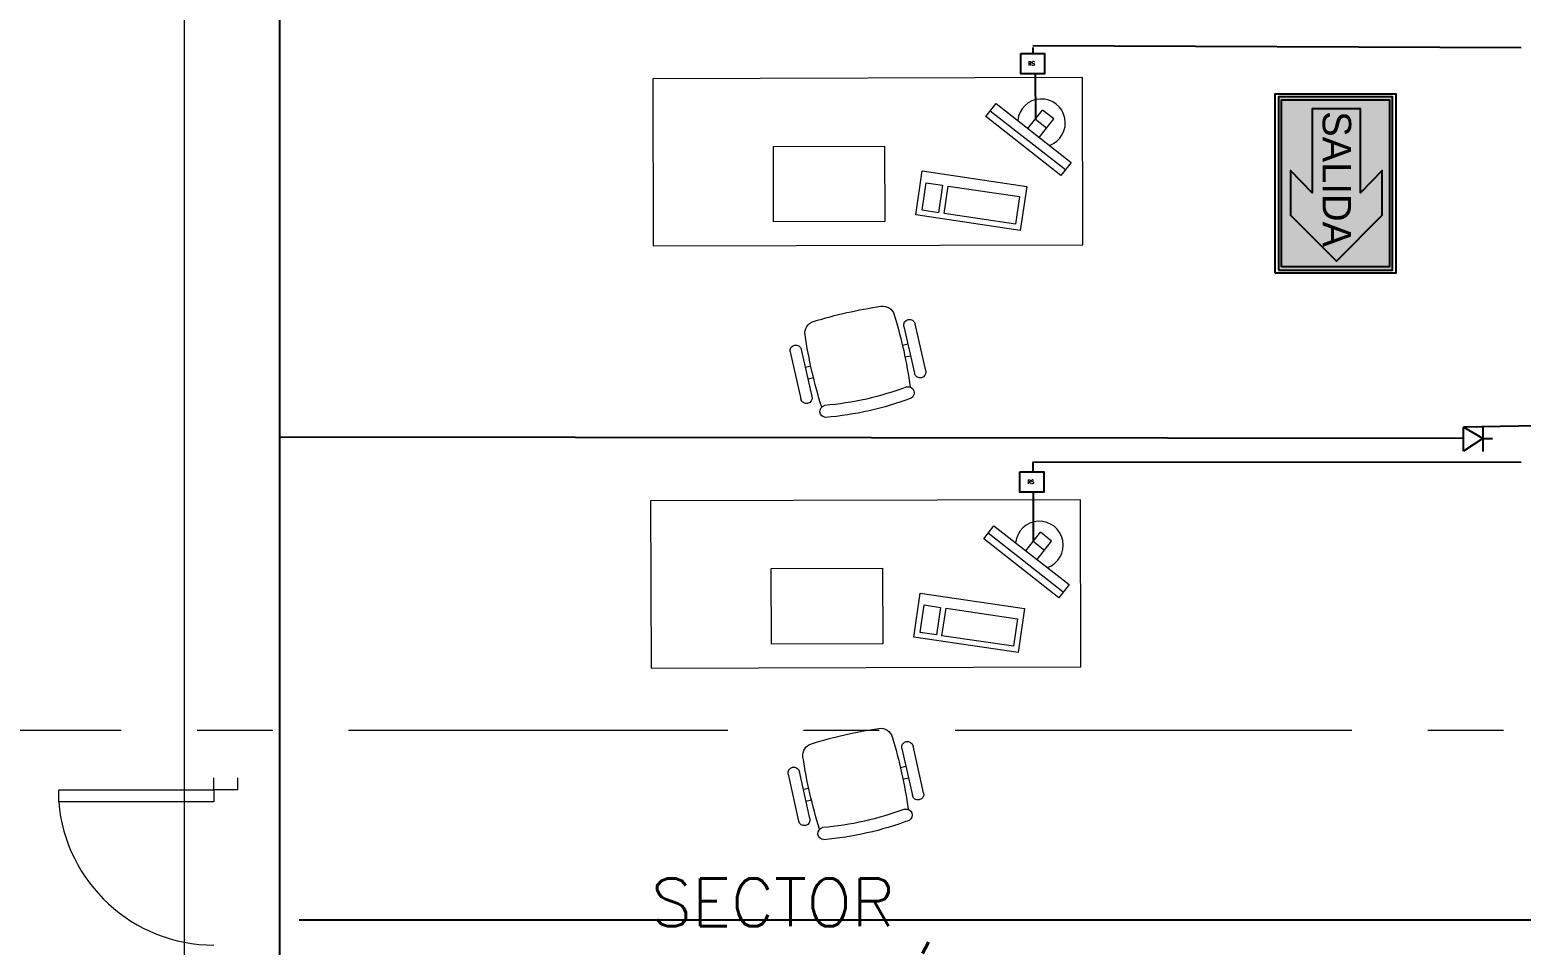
# Model space of a CAD drawing. Extents: x 1009 to 1343, y -172900 to 201.
# Drawn here: x 1225.48 to 1231.73, y 132.24 to 136.08 of the extents above; entities that cross this region are included whole.
import ezdxf

# ---------------------------------------------------------------- set-up
doc = ezdxf.new("R2010")
doc.units = 0
doc.header["$LTSCALE"] = 0.5
doc.linetypes.add('CENTER', pattern=[50.8, 31.75, -6.35, 6.35, -6.35])
doc.linetypes.add('TRAZOS2', pattern=[0.375, 0.25, -0.125])
doc.layers.get('0').update_dxf_attribs({"linetype": 'CONTINUOUS'})
for name, color, linetype in [('BRIGADAS', 8, 'TRAZOS2'), ('Cableado', 100, 'CONTINUOUS'), ('Electricidad', 50, 'CONTINUOUS'), ('MARCO_FONDO_NEGRO', 7, 'CONTINUOUS'), ('SEÑAL_FONDO_FIGURAS', 254, 'CONTINUOUS'), ('SEÑAL_FONDO_NEGRO', 7, 'CONTINUOUS'), ('SEÑAL_FONDO_VERDE', 86, 'CONTINUOUS')]:
    doc.layers.add(name, color=color, linetype=linetype)
for name, color, linetype, lineweight in [('Carpintería', 55, 'CONTINUOUS', 20), ('Detalles 01', 8, 'CONTINUOUS', 9), ('Equipamiento movil', 33, 'CONTINUOUS', 9), ('Punta 02', 11, 'CONTINUOUS', 20), ('Tratamiento pisos', 251, 'CONTINUOUS', 9)]:
    doc.layers.add(name, color=color, linetype=linetype, lineweight=lineweight)
doc.styles.add('franklin gothic medium', font='framd.ttf')
doc.styles.add('Texto 2 mm', font='simplex.shx', dxfattribs={"height": 0.2})
doc.styles.add('Texto 5 mm', font='simplex.shx', dxfattribs={"height": 0.5})

# ---------------------------------------------------------------- blocks, each defined once
blk = doc.blocks.new('RECTANG')
for p, q in [((1, 1), (0, 1)), ((0, 1), (0, 0)), ((1, 0), (1, 1)), ((0, 0), (1, 0))]:
    blk.add_line(p, q)
blk = doc.blocks.new('KEYBOARD', base_point=(60, 294))
for p, xscale, yscale, zscale in [((60, 294), 19, 8, 19), ((61, 295), 13, 5, 13), ((75, 295), 3, 5, 3)]:
    blk.add_blockref('RECTANG', p, dxfattribs=dict(xscale=xscale, yscale=yscale, zscale=zscale))
blk = doc.blocks.new('Silla 1')
at = {"layer": 'Equipamiento movil'}
for p, q in [((-0.1131, 0.2664), (0.0295, 0.409)), ((0.0638, 0.3747), (-0.0788, 0.2321)), ((0.0104, 0.3213), (0.0268, 0.3048)), ((-0.0254, 0.2855), (-0.0091, 0.2693)), ((0.2321, -0.0788), (0.3747, 0.0638)), ((0.409, 0.0295), (0.2664, -0.1131)), ((0.3048, 0.0268), (0.3213, 0.0104)), ((0.2693, -0.0091), (0.2855, -0.0254))]:
    blk.add_line(p, q, dxfattribs=at)
for centre, radius, start, end in [((1.4058, -1.1273), 1.9881, 130.22446, 139.18175), ((0.0467, 0.3919), 0.0242, 315, 135), ((0.1468, 0.3964), 0.0255, 61.36309, 224.37493), ((-0.654, -0.654), 1.2956, 37.15841, 52.84159), ((-0.6508, -0.6508), 1.3416, 37.13099, 52.86901), ((-0.0959, 0.2492), 0.0242, 135, 315), ((-0.0605, 0.1393), 0.0505, 139.18175, 220.81825), ((0.3964, 0.1468), 0.0255, 225.62507, 28.63691), ((1.4058, 1.4058), 1.9881, 220.81825, 229.18175), ((-1.1273, 1.4058), 1.9881, 310.81825, 319.77554), ((0.3919, 0.0467), 0.0242, 315, 135), ((0.1393, -0.0605), 0.0505, 229.18175, 310.81825), ((0.2492, -0.0959), 0.0242, 135, 315)]:
    blk.add_arc(centre, radius, start, end, dxfattribs=at)
blk = doc.blocks.new('A$C4F586106')
at = {"layer": 'SEÑAL_FONDO_FIGURAS'}
h = blk.add_hatch(color=256, dxfattribs=at)
h.paths.add_polyline_path([(1.092, 0.238), (0.029, 0.238), (0.029, 1.85), (1.092, 1.85)])
h.paths.add_polyline_path([(1.063, 1.821), (0.058, 1.821), (0.058, 0.267), (1.063, 0.267)], flags=16)
h.paths.add_polyline_path([(0.807, 1.55), (0.807, 0.438), (0.287, 0.438), (0.287, 1.55)], flags=8)
blk.add_hatch(color=256, dxfattribs=at).paths.add_polyline_path([(0.553, 1.768), (0.126, 1.339), (0.126, 0.925), (0.327, 1.132), (0.327, 0.349), (0.553, 0.349), (0.778, 0.349), (0.778, 1.132), (0.979, 0.925), (0.979, 1.339)])
at = {"layer": 'SEÑAL_FONDO_VERDE'}
h = blk.add_hatch(color=256, dxfattribs=at)
h.paths.add_polyline_path([(0.058, 0.267), (0.058, 1.821), (1.063, 1.821), (1.063, 0.267)])
h.paths.add_polyline_path([(0.327, 0.349), (0.553, 0.349), (0.778, 0.349), (0.778, 1.132), (0.979, 0.925), (0.979, 1.339), (0.553, 1.768), (0.126, 1.339), (0.126, 0.925), (0.327, 1.132)], flags=16)
at = {"layer": 'MARCO_FONDO_NEGRO'}
blk.add_lwpolyline([(1.121, 1.879), (1.121, 0.209), (0, 0.209), (0, 1.879)], close=True, dxfattribs=at)
at = {"layer": 'SEÑAL_FONDO_FIGURAS'}
blk.add_lwpolyline([(1.092, 1.85), (0.029, 1.85), (0.029, 0.238), (1.092, 0.238)], close=True, dxfattribs=at)
at = {"layer": 'SEÑAL_FONDO_NEGRO'}
blk.add_lwpolyline([(1.063, 1.821), (1.063, 0.267), (0.058, 0.267), (0.058, 1.821)], close=True, dxfattribs=at)
at = {"layer": 'SEÑAL_FONDO_VERDE'}
for points in [[(1.063, 1.821), (1.063, 0.267), (0.058, 0.267), (0.058, 1.821)], [(0.553, 0.349), (0.778, 0.349), (0.778, 1.132), (0.979, 0.925), (0.979, 1.339), (0.553, 1.768), (0.126, 1.339), (0.126, 0.925), (0.327, 1.132), (0.327, 0.349)], [(0.553, 0.349), (0.778, 0.349), (0.778, 1.132), (0.979, 0.925), (0.979, 1.339), (0.553, 1.768), (0.126, 1.339), (0.126, 0.925), (0.327, 1.132), (0.327, 0.349)]]:
    blk.add_lwpolyline(points, close=True, dxfattribs=at)
at = {"layer": 'SEÑAL_FONDO_VERDE', "style": 'franklin gothic medium'}
blk.add_text('SALIDA', height=0.2658, rotation=90, dxfattribs=at).set_placement((0.681, 0.372))

msp = doc.modelspace()

# ---------------------------------------------------------------- linework, layer by layer
at = {"layer": 'Cableado'}
for p, q in [((1231.7287, 136.0011), (1229.6833, 136.0102)), ((1229.6833, 136.003), (1229.6833, 135.9772)), ((1229.6937, 135.8926), (1229.6939, 135.7031)), ((1231.7287, 134.2652), (1229.6833, 134.267)), ((1229.6833, 134.267), (1229.6833, 134.226)), ((1229.6854, 134.1414), (1229.6853, 133.9353))]:
    msp.add_line(p, q, dxfattribs=at)
for points in [[(1229.6327, 135.9772), (1229.7322, 135.9772), (1229.7322, 135.8926), (1229.6327, 135.8926)], [(1229.6296, 134.226), (1229.7291, 134.226), (1229.7291, 134.1414), (1229.6296, 134.1414)]]:
    msp.add_lwpolyline(points, close=True, dxfattribs=at)
at = {"layer": 'Carpintería'}
for p, q in [((1226.2537, 132.8944), (1226.2537, 132.9444)), ((1226.3537, 132.8944), (1226.3537, 132.9444)), ((1225.6037, 132.8444), (1225.6037, 132.8944)), ((1225.6037, 132.8944), (1226.2537, 132.8944)), ((1226.3537, 132.8944), (1226.2537, 132.8944)), ((1226.2537, 132.8944), (1226.2537, 132.8444)), ((1226.2537, 132.8444), (1225.6037, 132.8444))]:
    msp.add_line(p, q, dxfattribs=at)
at = {"layer": 'Detalles 01', "linetype": 'CENTER', "ltscale": 0.1}
for p, q in [((1219.1979, 133.1444), (1229.4321, 133.1444)), ((1229.4321, 133.1444), (1238.7067, 133.1444))]:
    msp.add_line(p, q, dxfattribs=at)
at = {"layer": 'Detalles 01'}
msp.add_arc((1226.2552, 132.8982), 0.6538, 184.71841, 269.86281, dxfattribs=at)
at = {"layer": 'Electricidad'}
for p, q in [((1226.5287, 136.1444), (1226.5287, 134.3714)), ((1231.9777, 134.4213), (1231.4871, 134.4132)), ((1231.4871, 134.3652), (1226.5287, 134.3714)), ((1226.5287, 134.3714), (1226.5287, 130.1444)), ((1231.5679, 134.3652), (1231.4871, 134.4132)), ((1231.5679, 134.3652), (1231.4871, 134.3127)), ((1231.5679, 134.4132), (1231.5679, 134.3119)), ((1231.5679, 134.3652), (1231.608, 134.3652))]:
    msp.add_line(p, q, dxfattribs=at)
at = {"layer": 'Electricidad', "ltscale": 2}
msp.add_line((1237.2287, 132.349), (1226.61, 132.349), dxfattribs=at)
at = {"layer": 'Electricidad'}
msp.add_lwpolyline([(1231.4871, 134.3127), (1231.4871, 134.4132)], dxfattribs=at)
at = {"layer": 'Equipamiento movil'}
for p, q in [((1229.8914, 135.8769), (1228.0914, 135.8719)), ((1228.0914, 135.8719), (1228.0934, 135.1719)), ((1229.8934, 135.1769), (1229.8914, 135.8769)), ((1229.4861, 135.7133), (1229.5292, 135.7684)), ((1229.8196, 135.4905), (1229.5046, 135.7369)), ((1229.5292, 135.7684), (1229.8443, 135.522)), ((1229.6631, 135.6637), (1229.7236, 135.741)), ((1229.7709, 135.7041), (1229.7236, 135.741)), ((1229.8012, 135.4669), (1229.4861, 135.7133)), ((1229.6939, 135.7031), (1229.7412, 135.6661)), ((1229.7104, 135.6267), (1229.7709, 135.7041)), ((1228.5967, 135.5886), (1229.0626, 135.5899)), ((1228.5976, 135.2724), (1228.5967, 135.5886)), ((1229.0626, 135.5899), (1229.0635, 135.2737)), ((1229.8443, 135.522), (1229.8012, 135.4669)), ((1229.0635, 135.2737), (1228.5976, 135.2724)), ((1228.0934, 135.1719), (1229.8934, 135.1769)), ((1229.8828, 134.1092), (1228.0828, 134.1042)), ((1228.0828, 134.1042), (1228.0847, 133.4042)), ((1229.8847, 133.4092), (1229.8828, 134.1092)), ((1229.4775, 133.9456), (1229.5206, 134.0007)), ((1229.5206, 134.0007), (1229.8356, 133.7542)), ((1229.7925, 133.6991), (1229.4775, 133.9456)), ((1229.811, 133.7227), (1229.4959, 133.9692)), ((1229.6545, 133.8959), (1229.715, 133.9733)), ((1229.6853, 133.9353), (1229.7325, 133.8984)), ((1229.7017, 133.859), (1229.7622, 133.9363)), ((1229.7622, 133.9363), (1229.715, 133.9733)), ((1228.5881, 133.8209), (1229.0539, 133.8222)), ((1228.589, 133.5046), (1228.5881, 133.8209)), ((1229.0539, 133.8222), (1229.0548, 133.5059)), ((1229.8356, 133.7542), (1229.7925, 133.6991)), ((1229.0548, 133.5059), (1228.589, 133.5046)), ((1228.0847, 133.4042), (1229.8847, 133.4092))]:
    msp.add_line(p, q, dxfattribs=at)
for centre in [(1229.7195, 135.6871), (1229.7109, 133.9193)]:
    msp.add_arc(centre, 0.1, 289.85113, 174.07908, dxfattribs=at)
at = {"layer": 'Tratamiento pisos'}
for p, q in [((1226.1287, 136.1444), (1226.1287, 130.1444)), ((1226.5287, 136.1444), (1226.5287, 130.1444))]:
    msp.add_line(p, q, dxfattribs=at)

# ---------------------------------------------------------------- block references
at = {"layer": 'BRIGADAS', "xscale": 0.4499999999998181, "yscale": 0.4499999999998181, "zscale": 0.4499999999998181, "rotation": 180}
msp.add_blockref('A$C4F586106', (1231.2034, 135.9036), dxfattribs=at)
at = {"layer": 'Equipamiento movil', "xscale": -0.02326153846132684, "yscale": 0.02326153846151868, "zscale": 0.02326153846153847, "rotation": 351.581457680191}
for p in [(1229.6304, 135.2372), (1229.6217, 133.4694)]:
    msp.add_blockref('KEYBOARD', p, dxfattribs=at)
at = {"layer": 'Equipamiento movil', "xscale": -1, "rotation": 147.7055914529652}
for p in [(1228.9048, 134.8928), (1228.8962, 133.1251)]:
    msp.add_blockref('Silla 1', p, dxfattribs=at)

# ---------------------------------------------------------------- texts
at = {"layer": 'Cableado', "char_height": 0.01595, "attachment_point": 1, "style": 'Texto 5 mm'}
for insert in [(1229.664, 135.9436), (1229.6609, 134.1924)]:
    msp.add_mtext_dynamic_manual_height_columns('RS', width=19.34546, gutter_width=2.5, heights=[0], dxfattribs=dict(at, insert=insert))
at = {"layer": 'Punta 02', "insert": (1228.595, 132.5234), "char_height": 0.2, "width": 2.289548, "attachment_point": 2, "style": 'Texto 2 mm'}
msp.add_mtext('SECTOR CAPACITACIÓN', dxfattribs=at)

doc.saveas('drawing.dxf')
